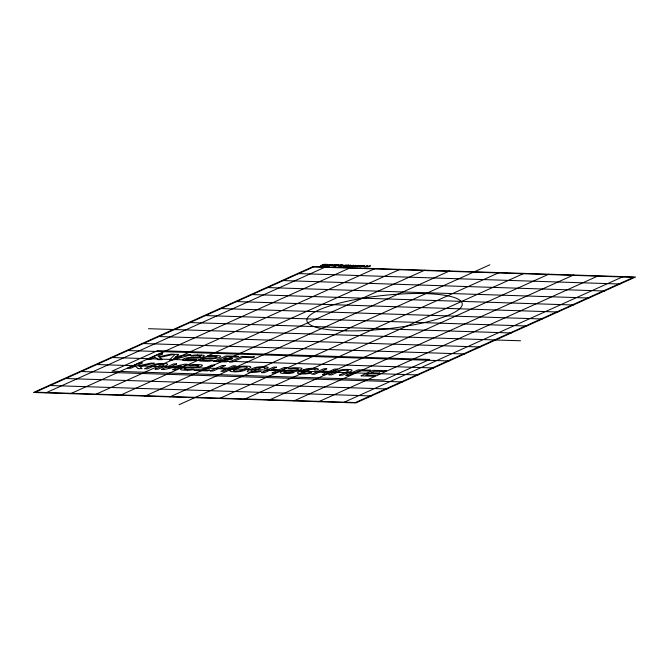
<?xml version="1.0" encoding="UTF-8"?>
<svg xmlns="http://www.w3.org/2000/svg" width="669" height="669" viewBox="0 0 669 669"><rect width="100%" height="100%" fill="white"/><g stroke="black" fill="none" stroke-linecap="round" stroke-linejoin="round"><path stroke-width="1" d="M340.63 266.003L339.526 266.145L343.097 264.899L341.625 265.56A3.546 0.761 -6.2 0 0 341.19 265.819M365.684 266.638A2.793 0.602 -6.2 0 1 366.119 266.387L367.641 265.693L364.07 266.939L368.226 266.797A4.022 0.861 -6.2 0 0 368.636 266.638L370.526 265.794L365.7 266.638M360.733 266.479L363.468 266.371L360.742 266.538M335.763 265.008L336.616 264.907L333.814 264.732L331.481 265.677L334.475 265.819L335.303 265.601L332.359 265.576L335.746 264.916M364.271 265.969C367.741 263.987 352.036 268.144 364.538 266.279M356.309 266.354L358.283 265.392L353.742 266.371M342.954 265.994L343.841 265.911M348.892 266.053L350.799 265.15L346.157 266.872L346.918 266.898C348.959 265.928 351.71 267.065 353.7 265.242L348.9 266.187M178.272 354.428L176.967 355.657C181.792 357.271 186.041 353.934 190.757 354.779M353.7 266.22L355.615 265.309L352.045 266.546L353.115 266.396M347.169 265.442L346.684 265.693A7.359 1.581 -6.2 0 0 345.605 265.585L345.053 265.509M344.05 265.392L349.101 265.091A1.974 0.426 -6.2 0 0 348.507 265.267A7.367 1.581 -6.2 0 0 348.181 265.401L346.968 265.936A3.914 0.845 -6.2 0 1 346.542 266.111L342.98 266.145M196.193 359.813L196.134 359.838A6.021 1.296 -6.2 0 1 189.511 360.725L185.204 360.574A5.87 1.263 -6.2 0 1 183.356 359.019L184.652 358.467A6.029 1.296 -6.2 0 1 188.064 357.706L189.544 357.539A5.319 1.146 -6.2 0 1 191.016 357.463L197.029 357.371A2.308 0.493 -6.2 0 0 199.763 356.878L200.483 356.569A2.35 0.502 -6.2 0 0 199.713 355.95L195.816 355.824A2.358 0.51 -6.2 0 0 193.232 356.109L190.724 355.833A5.988 1.288 -6.2 0 1 197.731 354.963M293.9 372.566L293.775 372.616A6.021 1.296 -6.2 0 1 287.185 373.494M190.74 354.846L172.376 360.098L169.391 360.047L175.094 354.378L178.23 354.361M155.124 369.112L163.646 365.274M214.607 365.224L204.246 369.89L209.506 370.082M209.497 370.149L207.524 370.894L194.152 370.45M228.087 361.151L226.114 361.896L213.754 361.494M272.132 372.909L277.234 370.609L269.54 370.358L264.406 372.658L261.529 372.641M322.358 374.54L327.459 372.24L319.765 371.989L314.631 374.289L311.737 374.264L323.737 368.778L326.715 368.786M337.393 369.204L325.351 374.632L322.399 374.615M339.492 375.1L348.005 371.253A3.512 0.753 -6.2 0 0 346.902 370.325L345.162 370.266A3.529 0.761 -6.2 0 0 340.312 371.002L331.799 374.841L328.889 374.824M386.046 370.785L384.073 371.529L374.439 371.22L371.019 372.758L379.775 373.068M147.531 359.27L159.59 353.834L162.542 353.859M162.542 353.934L157.917 356.017L158.779 356.761L171.005 354.152L174.191 354.286L159.54 357.447L162.007 359.654L158.202 359.696M161.605 369.321L173.664 363.894L176.608 363.911M176.608 363.986L167.969 367.883L184.594 364.195L187.554 364.329L175.353 369.798L172.518 369.664L181.165 365.776L164.541 369.464L161.655 369.397M194.119 370.383L196.009 369.631L201.26 369.79L211.63 365.123L214.615 365.157M213.704 361.419L225.905 355.941L238.649 356.334L236.759 357.146L227.034 356.836L223.622 358.375L232.369 358.684M210.25 370.902L222.309 365.466L225.261 365.491M229.584 361.929L241.785 356.46L254.538 356.853L252.598 357.656L242.922 357.346L232.578 362.004L229.601 361.996M225.261 365.567L220.168 367.858L227.861 368.109L232.996 365.809L235.948 365.843L223.714 371.379L220.912 371.303L226.013 368.945L218.32 368.694L213.185 371.002L210.309 370.977M261.479 372.566L273.537 367.13L276.481 367.156M276.481 367.231L271.397 369.522L279.09 369.773L284.258 367.457L287.177 367.565L275.118 373.001L272.141 372.968M326.723 368.845L321.622 371.153L329.315 371.404L334.45 369.096L337.402 369.137M328.839 374.749L337.352 370.91A7.05 1.514 -6.2 0 1 347.035 369.422L348.775 369.48A7.058 1.514 -6.2 0 1 350.991 371.354L342.478 375.184L339.518 375.158M345.965 375.309L358.166 369.84L370.919 370.225L369.02 371.036L359.303 370.726L348.925 375.393L345.998 375.376M361.101 375.802L373.31 370.325L386.055 370.718M311.478 372.85L311.436 372.867A7.041 1.514 -6.2 0 1 302.756 373.988L300.757 373.921A7.05 1.514 -6.2 0 1 298.533 372.048L303.509 369.815M232.352 358.751L230.487 359.479L221.765 359.211L218.353 360.742L228.096 361.084M379.758 373.135L377.893 373.862L369.171 373.595L365.751 375.125L375.493 375.468L373.728 376.262L361.135 375.869M45.852 392.87L325.519 266.956M70.655 393.673L350.322 267.759M95.458 394.476L375.117 268.57M120.261 395.279L399.92 269.373M185.054 368.335L184.36 368.644A2.35 0.502 -6.2 0 0 185.137 369.263L189.026 369.397A2.3 0.493 -6.2 0 0 191.627 369.112L194.152 369.38A6.021 1.296 -6.2 0 1 187.563 370.258M197.832 366.411L198.526 366.102A2.35 0.502 -6.2 0 0 197.765 365.483L193.868 365.358A2.358 0.51 -6.2 0 0 191.275 365.642L188.767 365.366A5.988 1.288 -6.2 0 1 195.774 364.496L199.638 364.638A5.887 1.263 -6.2 0 1 201.528 366.202L200.541 366.629A5.988 1.288 -6.2 0 1 196.803 367.507L195.816 367.632A5.427 1.162 -6.2 0 1 193.834 367.749L187.847 367.841A2.316 0.493 -6.2 0 0 185.07 368.335M145.064 396.09L424.723 270.176M169.867 396.893L449.526 270.978M179.133 404.695L489.867 264.79M219.474 398.507L499.133 272.592M284.685 371.571L283.991 371.88A2.35 0.502 -6.2 0 0 284.76 372.499M297.462 369.648L298.157 369.338A2.35 0.502 -6.2 0 0 297.387 368.719L293.49 368.594A2.358 0.51 -6.2 0 0 290.906 368.878L288.398 368.602A5.988 1.288 -6.2 0 1 295.397 367.733L299.269 367.875A5.887 1.263 -6.2 0 1 301.15 369.43L300.164 369.865A5.988 1.288 -6.2 0 1 296.434 370.743L295.439 370.86A5.427 1.162 -6.2 0 1 293.457 370.986L287.469 371.078A2.316 0.493 -6.2 0 0 284.701 371.571M244.277 399.309L523.936 273.395M269.08 400.112L548.739 274.198M293.883 400.915L573.542 275.009M318.678 401.726L598.345 275.812M343.481 402.529L623.148 276.615M346.191 265.919L343.841 266.061M345.028 265.325L347.178 265.3M200.432 359.236L201.035 359.002A6.029 1.296 -6.2 0 1 204.446 358.241L205.927 358.074A5.319 1.146 -6.2 0 1 207.398 357.999L213.411 357.907A2.308 0.493 -6.2 0 0 216.146 357.413L216.865 357.095A2.35 0.502 -6.2 0 0 216.095 356.485L212.198 356.351A2.358 0.51 -6.2 0 0 209.614 356.636L207.106 356.368M329.7 264.74L327.81 265.585L328.211 265.777L325.987 266.036L329.273 264.598L331.122 264.514L330.051 264.681M206.186 358.835L212.173 358.743A5.427 1.162 -6.2 0 0 214.155 358.626L215.142 358.5A5.988 1.288 -6.2 0 0 218.88 357.631L219.858 357.196A5.887 1.263 -6.2 0 0 217.969 355.64L214.072 355.507A5.988 1.288 -6.2 0 0 207.139 356.368M187.588 370.241L183.256 370.108A5.87 1.263 -6.2 0 1 181.399 368.552L182.696 368A6.029 1.296 -6.2 0 1 186.107 367.239L187.588 367.072A5.319 1.146 -6.2 0 1 189.059 366.997L195.072 366.913A2.308 0.493 -6.2 0 0 197.807 366.411M287.21 373.478L282.878 373.344A5.87 1.263 -6.2 0 1 281.03 371.788L282.326 371.236A6.029 1.296 -6.2 0 1 285.73 370.475L287.218 370.308A5.319 1.146 -6.2 0 1 288.682 370.233L294.695 370.141A2.308 0.493 -6.2 0 0 297.437 369.648M364.664 266.22L361.31 266.111L364.254 265.836M297.58 273.546L620.012 284.016M282.042 280.545L604.475 291.007M266.505 287.536L588.937 298.006M250.967 294.536L573.4 304.997M235.429 301.527L557.862 311.997M219.892 308.526L542.325 318.988M204.354 315.517L526.796 325.987M188.817 322.517L511.258 332.978M148.476 328.705L520.524 340.78M157.742 336.507L480.183 346.968M142.204 343.498L464.646 353.968M126.675 350.497L449.108 360.959M197.69 354.98L201.595 355.105M203.46 360.265L207.365 360.39A2.3 0.493 -6.2 0 0 209.966 360.106L212.617 360.257M111.138 357.489L433.571 367.958M95.6 364.488L418.033 374.949M284.751 372.499L288.657 372.625A2.3 0.493 -6.2 0 0 291.249 372.34L293.9 372.499M138.299 368.652L142.121 368.611L139.654 366.403L154.305 363.208L151.102 363.108L138.893 365.717L138.031 364.965L142.664 362.874L139.888 362.74L127.662 368.209L130.539 368.326L135.364 366.169L138.132 368.611M235.137 371.797L233.147 371.73A7.05 1.514 -6.2 0 1 230.922 369.857L235.898 367.616A7.05 1.514 -6.2 0 1 245.582 366.135L247.572 366.194A7.058 1.514 -6.2 0 1 249.788 368.067L244.821 370.308A7.058 1.514 -6.2 0 1 235.145 371.788M80.063 371.479L402.495 381.949M64.525 378.478L386.958 388.94M48.988 385.469L371.42 395.939M344.117 265.601L344.393 265.677A4.34 0.928 -6.2 0 0 344.836 265.727L345.112 265.744M345.012 265.744L345.062 265.744A9.358 2.007 -6.2 0 1 346.325 265.861M147.59 359.345L150.425 359.37L155.25 357.213L158.018 359.654M196.234 359.73L193.642 359.554A2.3 0.493 -6.2 0 1 190.991 359.855L187.077 359.73A2.35 0.502 -6.2 0 1 186.317 359.111L187.011 358.801A2.316 0.493 -6.2 0 1 189.804 358.3L195.791 358.216A5.427 1.162 -6.2 0 0 197.773 358.091L198.76 357.974A5.988 1.288 -6.2 0 0 202.49 357.095L203.468 356.661A5.887 1.263 -6.2 0 0 201.586 355.105M314.84 370.007L318.084 369.873A7.041 1.514 -6.2 0 0 315.174 368.393L313.184 368.326A7.05 1.514 -6.2 0 0 303.509 369.815M341.299 265.969L342.235 265.969L340.755 266.178M155.166 369.188L158.118 369.196L166.631 365.366A7.058 1.514 -6.2 0 0 164.407 363.501L162.667 363.443A7.05 1.514 -6.2 0 0 152.984 364.923L144.487 368.761L147.431 368.853L155.952 365.023A3.529 0.761 -6.2 0 1 160.786 364.287L162.534 364.337A3.512 0.753 -6.2 0 1 163.646 365.274M264.606 368.376L267.859 368.243A7.041 1.514 -6.2 0 0 264.949 366.763L262.959 366.696A7.05 1.514 -6.2 0 0 253.275 368.184L248.308 370.425A7.05 1.514 -6.2 0 0 250.524 372.29L252.522 372.357A7.041 1.514 -6.2 0 0 261.178 371.245L258.627 370.986A3.529 0.761 -6.2 0 1 254.387 371.512L252.397 371.446A3.529 0.761 -6.2 0 1 251.26 370.517L256.244 368.276A3.529 0.761 -6.2 0 1 261.077 367.54L263.076 367.607A3.529 0.761 -6.2 0 1 264.573 368.31M311.503 372.775L308.827 372.625A3.529 0.761 -6.2 0 1 304.612 373.143L302.631 373.076A3.529 0.761 -6.2 0 1 301.493 372.148L306.469 369.907A3.529 0.761 -6.2 0 1 311.302 369.171L313.309 369.238A3.529 0.761 -6.2 0 1 314.798 369.932M356.343 266.438L360.934 265.476L357.856 266.672L353.19 266.496M199.738 359.546A5.87 1.263 -6.2 0 0 201.586 361.101L205.927 361.243A6.021 1.296 -6.2 0 0 212.458 360.374M203.468 360.257A2.35 0.502 -6.2 0 1 202.699 359.646L203.393 359.328A2.316 0.493 -6.2 0 1 206.186 358.835M327.559 264.631A2.116 0.452 -6.2 0 0 327.333 264.456A3.236 0.694 -6.2 0 0 326.271 264.322L324.365 264.355A2.4 0.518 -6.2 0 0 322.266 264.782L324.289 264.564A2.751 0.594 -6.2 0 1 326.397 264.606L325.443 265.075A2.718 0.585 -6.2 0 1 325.017 265.1L324.741 265.116A24.251 5.21 -6.2 0 1 324.156 265.133L322.742 265.192A2.542 0.544 -6.2 0 0 322.199 265.242L320.51 265.727L320.869 266.019A3.537 0.761 -6.2 0 0 321.722 266.111A4.633 0.995 -6.2 0 0 322.215 266.12L322.726 266.12A3.119 0.669 -6.2 0 0 323.227 266.095L323.553 266.07A2.007 0.435 -6.2 0 0 324.306 265.961A2.233 0.477 -6.2 0 0 325.36 265.668L322.533 265.919A4.022 0.861 -6.2 0 1 322.023 265.894L321.379 265.71L327.074 264.983A2.116 0.452 -6.2 0 0 327.241 264.916A2.049 0.443 -6.2 0 0 327.534 264.64M176.039 356.527L173.597 358.818L180.965 356.686L176.039 356.527M313.117 266.555L33.45 392.469L355.883 402.93L635.55 277.016L313.117 266.555M313.577 266.939L35.465 392.159L355.423 402.537L633.535 277.326L313.577 266.939M328.437 266.036L327.885 266.279L329.198 266.061L328.437 266.036M331.765 264.531L328.956 265.802L332.526 264.556L331.765 264.531M338.021 264.732L334.14 266.479L337.109 265.509L338.757 266.12L338.079 265.593L341.742 264.857L337.878 265.426L338.782 264.757L338.021 264.732M157.625 350.623L111.94 371.186L383.981 380.017L429.657 359.445L157.625 350.623M238.858 367.716L233.882 369.957A3.529 0.761 -6.2 0 0 235.028 370.885L237.01 370.952A3.512 0.753 -6.2 0 0 241.827 370.208L246.802 367.975A3.512 0.753 -6.2 0 0 245.699 367.038L243.708 366.972A3.529 0.761 -6.2 0 0 238.858 367.716M346.241 330.837A78.122 16.775 -6.2 0 0 462.271 304.019A78.122 16.775 -6.2 0 0 345.237 301.719A78.122 16.775 -6.2 0 0 346.241 330.837"/></g></svg>
